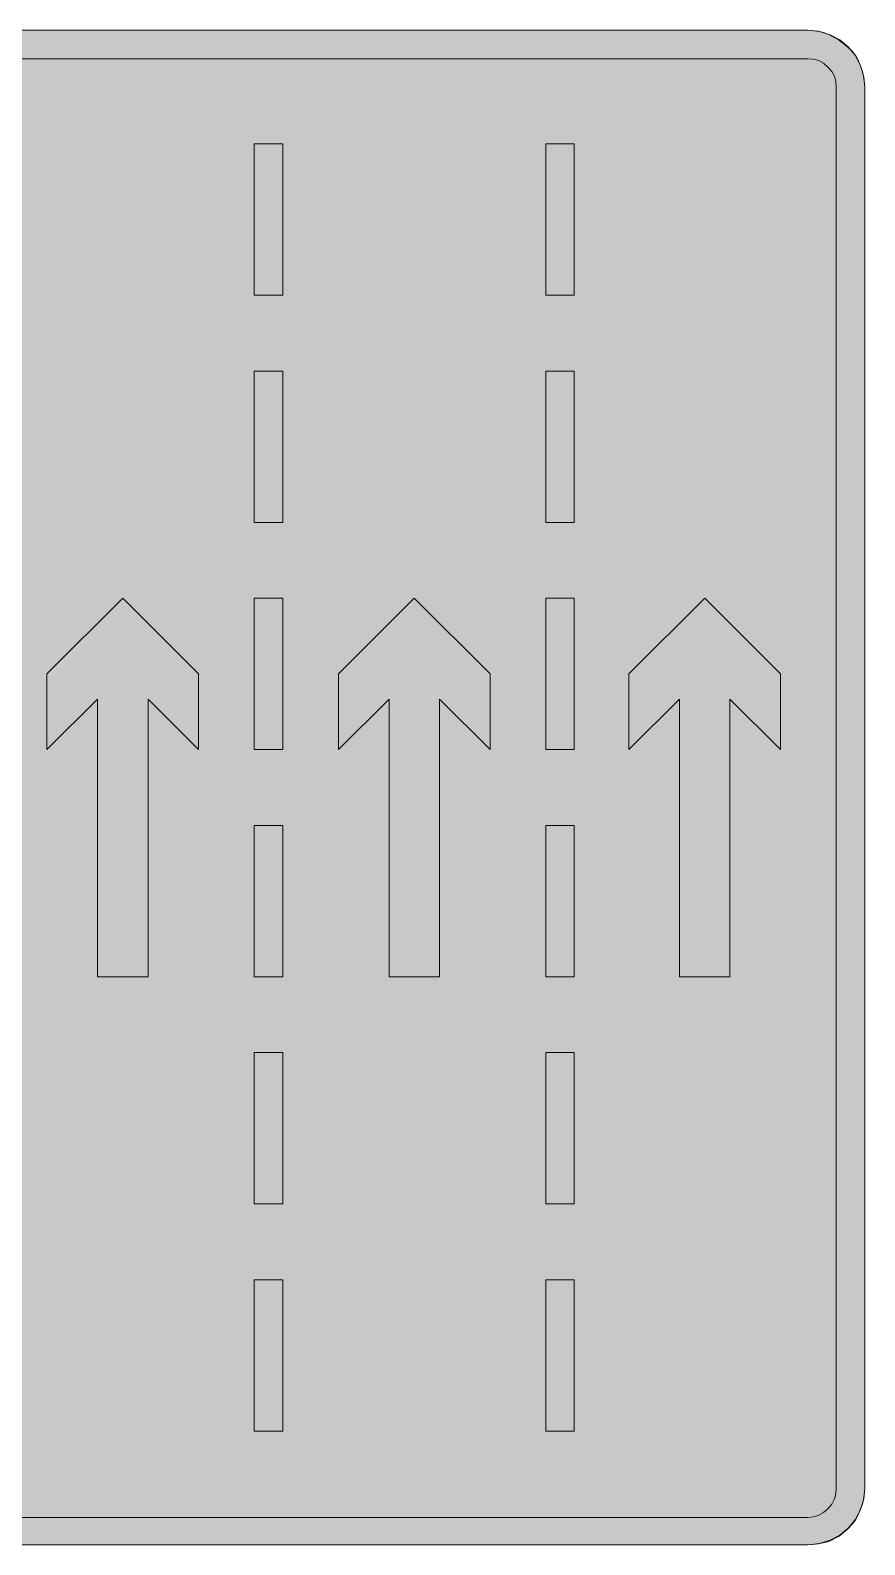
# Model space of a CAD drawing. Header units: metres. Extents: x 142 to 427, y 6 to 266.
# Drawn here: x 284.6 to 427.3, y 6.3 to 265.5 of the extents above; entities that cross this region are included whole.
import ezdxf

# ---------------------------------------------------------------- set-up
doc = ezdxf.new("R2010")
doc.units = ezdxf.units.M
for name, color, linetype, true_color in [('FILL_BLUE_0000FF', 7, 'Continuous', 0x0000ff), ('FILL_WHITE_FFFFFF', 7, 'Continuous', 0xffffff), ('STROKE_BLUE_0000FF', 7, 'Continuous', 0x0000ff)]:
    doc.layers.add(name, color=color, linetype=linetype, true_color=true_color)

msp = doc.modelspace()

# ---------------------------------------------------------------- hatches: boundary and pattern name
at = {"layer": 'FILL_BLUE_0000FF', "true_color": 0x0000ff}
h = msp.add_hatch(color=7, dxfattribs=at)
h.dxf.hatch_style = 1
h.paths.add_polyline_path([(417.6, 260.64), (418.54, 260.57), (419.45, 260.32), (420.28, 259.88), (421.02, 259.2), (421.7, 258.46), (422.15, 257.62), (422.39, 256.72), (422.46, 255.78), (422.46, 15.84), (422.39, 15), (422.15, 14.13), (421.7, 13.26), (421.02, 12.42), (420.28, 11.82), (419.45, 11.36), (418.54, 11.08), (417.6, 10.98), (151.92, 10.98), (150.95, 11.09), (150.12, 11.34), (149.18, 11.88), (148.5, 12.42), (147.83, 13.23), (147.42, 14.04), (147.11, 15.01), (147.06, 15.84), (147.06, 255.78), (147.16, 256.76), (147.44, 257.68), (147.89, 258.5), (148.48, 259.22), (149.2, 259.81), (150.02, 260.26), (150.94, 260.54), (151.92, 260.64), (417.6, 260.64)])
at = {"layer": 'FILL_WHITE_FFFFFF', "true_color": 0xffffff}
h = msp.add_hatch(color=7, dxfattribs=at)
h.dxf.hatch_style = 1
h.paths.add_polyline_path([(149.96, 6.47), (148.14, 6.97), (146.45, 7.82), (144.9, 9), (144.27, 9.71), (143.72, 10.47), (142.88, 12.15), (142.37, 13.96), (142.2, 15.84), (142.2, 255.78), (142.36, 257.51), (142.58, 258.44), (142.92, 259.38), (143.25, 260.29), (143.71, 261.13), (144.26, 261.91), (144.9, 262.62), (146.54, 263.83), (148.32, 264.78), (149.16, 265.12), (150.05, 265.34), (151.92, 265.5), (417.6, 265.5), (419.4, 265.34), (420.28, 265.12), (421.2, 264.78), (422.96, 263.83), (424.44, 262.62), (425.18, 261.91), (425.79, 261.13), (426.26, 260.29), (426.6, 259.38), (426.94, 258.44), (427.16, 257.51), (427.32, 255.78), (427.32, 15.84), (427.16, 14.13), (426.94, 13.26), (426.6, 12.42), (426.26, 11.51), (425.79, 10.64), (425.18, 9.81), (424.44, 9), (422.96, 7.78), (421.2, 6.84), (419.4, 6.43), (417.6, 6.3), (151.92, 6.3), (149.96, 6.47)])
h = msp.add_hatch(color=7, dxfattribs=at)
h.dxf.hatch_style = 1
h.paths.add_polyline_path([(327.78, 246.06), (327.78, 220.14), (322.92, 220.14), (322.92, 246.06), (327.78, 246.06)])
h = msp.add_hatch(color=7, dxfattribs=at)
h.dxf.hatch_style = 1
h.paths.add_polyline_path([(377.64, 246.06), (377.64, 220.14), (372.78, 220.14), (372.78, 246.06), (377.64, 246.06)])
h = msp.add_hatch(color=7, dxfattribs=at)
h.dxf.hatch_style = 1
h.paths.add_polyline_path([(327.78, 207.18), (327.78, 181.26), (322.92, 181.26), (322.92, 207.18), (327.78, 207.18)])
h = msp.add_hatch(color=7, dxfattribs=at)
h.dxf.hatch_style = 1
h.paths.add_polyline_path([(377.64, 207.18), (377.64, 181.26), (372.78, 181.26), (372.78, 207.18), (377.64, 207.18)])
h = msp.add_hatch(color=7, dxfattribs=at)
h.dxf.hatch_style = 1
h.paths.add_polyline_path([(313.38, 142.38), (304.74, 151.02), (304.74, 103.5), (296.1, 103.5), (296.1, 151.02), (287.46, 142.38), (287.46, 155.34), (300.42, 168.3), (313.38, 155.34), (313.38, 142.38)])
h = msp.add_hatch(color=7, dxfattribs=at)
h.dxf.hatch_style = 1
h.paths.add_polyline_path([(327.78, 168.3), (327.78, 142.38), (322.92, 142.38), (322.92, 168.3), (327.78, 168.3)])
h = msp.add_hatch(color=7, dxfattribs=at)
h.dxf.hatch_style = 1
h.paths.add_polyline_path([(363.24, 142.38), (354.6, 151.02), (354.6, 103.5), (345.96, 103.5), (345.96, 151.02), (337.32, 142.38), (337.32, 155.34), (350.28, 168.3), (363.24, 155.34), (363.24, 142.38)])
h = msp.add_hatch(color=7, dxfattribs=at)
h.dxf.hatch_style = 1
h.paths.add_polyline_path([(377.64, 168.3), (377.64, 142.38), (372.78, 142.38), (372.78, 168.3), (377.64, 168.3)])
h = msp.add_hatch(color=7, dxfattribs=at)
h.dxf.hatch_style = 1
h.paths.add_polyline_path([(412.92, 142.38), (404.28, 151.02), (404.28, 103.5), (395.64, 103.5), (395.64, 151.02), (387, 142.38), (387, 155.34), (399.96, 168.3), (412.92, 155.34), (412.92, 142.38)])
h = msp.add_hatch(color=7, dxfattribs=at)
h.dxf.hatch_style = 1
h.paths.add_polyline_path([(327.78, 129.42), (327.78, 103.5), (322.92, 103.5), (322.92, 129.42), (327.78, 129.42)])
h = msp.add_hatch(color=7, dxfattribs=at)
h.dxf.hatch_style = 1
h.paths.add_polyline_path([(377.64, 129.42), (377.64, 103.5), (372.78, 103.5), (372.78, 129.42), (377.64, 129.42)])
h = msp.add_hatch(color=7, dxfattribs=at)
h.dxf.hatch_style = 1
h.paths.add_polyline_path([(327.78, 90.54), (327.78, 64.62), (322.92, 64.62), (322.92, 90.54), (327.78, 90.54)])
h = msp.add_hatch(color=7, dxfattribs=at)
h.dxf.hatch_style = 1
h.paths.add_polyline_path([(377.64, 90.54), (377.64, 64.62), (372.78, 64.62), (372.78, 90.54), (377.64, 90.54)])
h = msp.add_hatch(color=7, dxfattribs=at)
h.dxf.hatch_style = 1
h.paths.add_polyline_path([(327.78, 51.66), (327.78, 25.74), (322.92, 25.74), (322.92, 51.66), (327.78, 51.66)])
h = msp.add_hatch(color=7, dxfattribs=at)
h.dxf.hatch_style = 1
h.paths.add_polyline_path([(377.64, 51.66), (377.64, 25.74), (372.78, 25.74), (372.78, 51.66), (377.64, 51.66)])

# ---------------------------------------------------------------- linework, layer by layer
at = {"layer": 'FILL_BLUE_0000FF', "lineweight": 0, "true_color": 0x0000ff}
msp.add_lwpolyline([(151.92, 260.64), (417.6, 260.64), (418.54, 260.57), (419.45, 260.32), (420.28, 259.88), (421.02, 259.2), (421.7, 258.46), (422.15, 257.62), (422.39, 256.72), (422.46, 255.78), (422.46, 15.84), (422.39, 15), (422.15, 14.13), (421.7, 13.26), (421.02, 12.42), (420.28, 11.82), (419.45, 11.36), (418.54, 11.08), (417.6, 10.98), (151.92, 10.98)], dxfattribs=at)
at = {"layer": 'FILL_WHITE_FFFFFF', "lineweight": 0, "true_color": 0xffffff}
msp.add_lwpolyline([(151.92, 265.5), (417.6, 265.5), (419.4, 265.34), (420.28, 265.12), (421.2, 264.78), (422.96, 263.83), (424.44, 262.62), (425.18, 261.91), (425.79, 261.13), (426.26, 260.29), (426.6, 259.38), (426.94, 258.44), (427.16, 257.51), (427.32, 255.78), (427.32, 15.84), (427.16, 14.13), (426.94, 13.26), (426.6, 12.42), (426.26, 11.51), (425.79, 10.64), (425.18, 9.81), (424.44, 9), (422.96, 7.78), (421.2, 6.84), (419.4, 6.43), (417.6, 6.3), (151.92, 6.3)], dxfattribs=at)
for points in [[(327.78, 246.06), (327.78, 220.14), (322.92, 220.14), (322.92, 246.06)], [(377.64, 246.06), (377.64, 220.14), (372.78, 220.14), (372.78, 246.06)], [(327.78, 207.18), (327.78, 181.26), (322.92, 181.26), (322.92, 207.18)], [(377.64, 207.18), (377.64, 181.26), (372.78, 181.26), (372.78, 207.18)], [(313.38, 142.38), (304.74, 151.02), (304.74, 103.5), (296.1, 103.5), (296.1, 151.02), (287.46, 142.38), (287.46, 155.34), (300.42, 168.3), (313.38, 155.34)], [(327.78, 168.3), (327.78, 142.38), (322.92, 142.38), (322.92, 168.3)], [(363.24, 142.38), (354.6, 151.02), (354.6, 103.5), (345.96, 103.5), (345.96, 151.02), (337.32, 142.38), (337.32, 155.34), (350.28, 168.3), (363.24, 155.34)], [(377.64, 168.3), (377.64, 142.38), (372.78, 142.38), (372.78, 168.3)], [(412.92, 142.38), (404.28, 151.02), (404.28, 103.5), (395.64, 103.5), (395.64, 151.02), (387, 142.38), (387, 155.34), (399.96, 168.3), (412.92, 155.34)], [(327.78, 129.42), (327.78, 103.5), (322.92, 103.5), (322.92, 129.42)], [(377.64, 129.42), (377.64, 103.5), (372.78, 103.5), (372.78, 129.42)], [(327.78, 90.54), (327.78, 64.62), (322.92, 64.62), (322.92, 90.54)], [(377.64, 90.54), (377.64, 64.62), (372.78, 64.62), (372.78, 90.54)], [(327.78, 51.66), (327.78, 25.74), (322.92, 25.74), (322.92, 51.66)], [(377.64, 51.66), (377.64, 25.74), (372.78, 25.74), (372.78, 51.66)]]:
    msp.add_lwpolyline(points, close=True, dxfattribs=at)
at = {"layer": 'STROKE_BLUE_0000FF', "lineweight": 0, "true_color": 0x0000ff}
for points in [[(417.6, 265.5), (151.92, 265.5)], [(427.32, 255.78), (427.12, 257.75), (426.56, 259.58), (425.67, 261.23), (424.49, 262.67), (423.05, 263.85), (421.4, 264.74), (419.57, 265.3), (417.6, 265.5)], [(427.32, 15.84), (427.32, 255.78)], [(417.6, 6.3), (419.57, 6.5), (421.4, 7.06), (423.05, 7.94), (424.49, 9.11), (425.67, 10.53), (426.56, 12.15), (427.12, 13.93), (427.32, 15.84)], [(151.92, 6.3), (417.6, 6.3)]]:
    msp.add_lwpolyline(points, dxfattribs=at)

doc.saveas('drawing.dxf')
